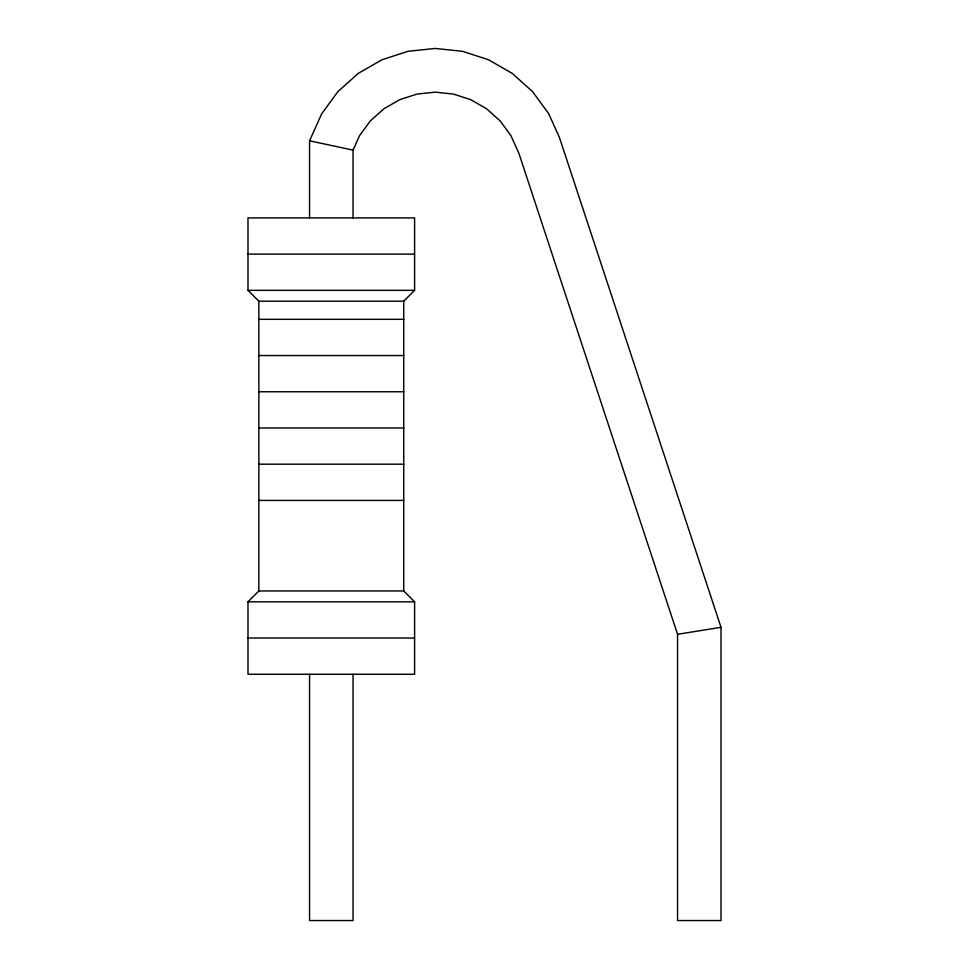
<?xml version="1.0" encoding="UTF-8"?>
<svg xmlns="http://www.w3.org/2000/svg" width="969" height="969" viewBox="0 0 969 969"><rect width="100%" height="100%" fill="white"/><g stroke="black" fill="none" stroke-linecap="round" stroke-linejoin="round"><path stroke-width="1.45" d="M309.559 217.904L309.559 140.796L321.769 113.676L337.927 91.607L358.3 73.353L382.016 59.727L408.034 51.296L435.238 48.45L462.443 51.296L488.461 59.727L512.177 73.353L532.55 91.607L548.708 113.676L559.464 137.574L721.009 627.306L721.009 920.55L677.549 920.55L677.549 634.295L518.899 153.356L510.942 135.672L500.161 120.943L486.571 108.77L470.752 99.674L453.383 94.054L435.238 92.152L417.082 94.054L399.725 99.674L383.906 108.77L370.315 120.943L359.535 135.672L353.031 150.134L353.031 217.904M403.734 301.202L414.599 290.337L414.599 217.904L247.991 217.904L247.991 290.337L258.856 301.202L258.856 590.957L247.991 601.822L247.991 674.267L414.599 674.267L414.599 601.822L403.734 590.957L403.734 301.202L258.856 301.202M677.549 634.295L721.009 627.306M247.991 254.12L414.599 254.12M247.991 290.337L414.599 290.337M258.856 319.322L403.734 319.322M258.856 355.538L403.734 355.538M258.856 391.755L403.734 391.755M258.856 427.971L403.734 427.971M258.856 464.187L403.734 464.187M258.856 500.416L403.734 500.416M258.856 590.957L403.734 590.957M247.991 601.822L414.599 601.822M247.991 638.038L414.599 638.038M309.559 140.796L353.031 150.134M353.031 674.267L353.031 920.55L309.559 920.55L309.559 674.267"/></g></svg>
